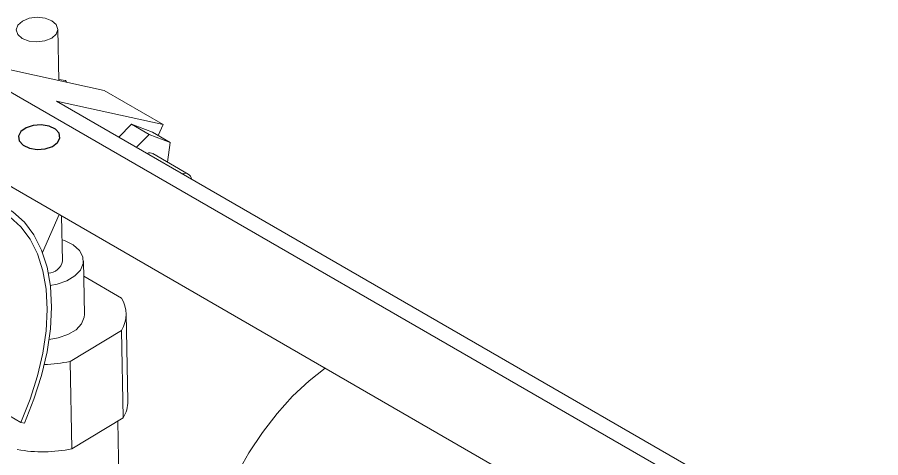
# Model space of a CAD drawing. Header units: millimetres. Extents: x 0 to 1189, y 0 to 841.
# Drawn here: x 187.49 to 208.23, y 699.46 to 710.03 of the extents above; entities that cross this region are included whole.
import ezdxf

# ---------------------------------------------------------------- set-up
doc = ezdxf.new("R2010")
doc.units = ezdxf.units.MM

msp = doc.modelspace()

# ---------------------------------------------------------------- linework, layer by layer
at = {"color": 7, "linetype": 'Continuous', "lineweight": 15}
for p, q in [((188.489, 708.513), (188.464, 709.746)), ((185.153, 709.246), (189.576, 708.274)), ((188.488, 708.54), (188.649, 708.517)), ((188.649, 708.517), (188.669, 708.473)), ((187.265, 708.276), (207.064, 696.846)), ((190.99, 707.457), (189.576, 708.274)), ((188.429, 708.02), (190.99, 707.457)), ((188.429, 708.02), (208.228, 696.59)), ((190.233, 707.463), (189.927, 707.156)), ((190.657, 707.218), (190.233, 707.463)), ((190.735, 707.271), (190.233, 707.463)), ((190.872, 707.192), (190.99, 707.457)), ((191.16, 707.026), (190.735, 707.271)), ((190.657, 707.218), (190.351, 706.911)), ((191.16, 707.026), (190.657, 707.218)), ((191.095, 706.556), (191.16, 707.026)), ((191.595, 706.267), (190.747, 706.757)), ((186.462, 706.468), (204.886, 695.832)), ((188.092, 704.387), (188.496, 705.294)), ((188.576, 704.177), (188.554, 705.261)), ((180.506, 704.388), (187.577, 700.305)), ((189.102, 702.896), (189.076, 704.187)), ((189.991, 703.289), (189.083, 703.813)), ((190.144, 700.818), (190.101, 702.916)), ((189.991, 702.514), (188.758, 701.769)), ((189.991, 702.514), (190.033, 700.415)), ((188.758, 701.769), (188.801, 699.671)), ((190.033, 700.415), (188.801, 699.671)), ((187.577, 700.305), (187.658, 700.288)), ((190.075, 691.775), (189.903, 700.337))]:
    msp.add_line(p, q, dxfattribs=at)
at = {"color": 7, "linetype": 'Continuous', "lineweight": 15, "flags": 128}
for points in [[(187.774, 710.007), (187.611, 709.941), (187.503, 709.844), (187.464, 709.731), (187.502, 709.618), (187.609, 709.524), (187.771, 709.461), (187.962, 709.441), (188.154, 709.466), (188.316, 709.532), (188.425, 709.629), (188.464, 709.742), (188.426, 709.855), (188.318, 709.949), (188.157, 710.011), (187.965, 710.032), (187.774, 710.007)], [(187.658, 700.288), (187.888, 700.859), (188.07, 701.432), (188.203, 701.998), (188.283, 702.548), (188.309, 703.075), (188.283, 703.572), (188.203, 704.03), (188.07, 704.443), (187.888, 704.805), (187.659, 705.112), (187.385, 705.357), (187.071, 705.538), (186.721, 705.653)], [(187.577, 700.305), (187.801, 700.861), (187.978, 701.419), (188.106, 701.969), (188.184, 702.505), (188.21, 703.018), (188.184, 703.501), (188.106, 703.947), (187.978, 704.349), (187.801, 704.702), (187.577, 705), (187.311, 705.239), (187.005, 705.415), (186.665, 705.526)], [(188.28, 703.592), (188.443, 703.623), (188.68, 703.705), (188.873, 703.821), (189.006, 703.963), (189.071, 704.12), (189.061, 704.281), (188.979, 704.433), (188.829, 704.565), (188.624, 704.668), (188.566, 704.689)], [(188.252, 702.294), (188.469, 702.332), (188.706, 702.414), (188.899, 702.53), (189.032, 702.672), (189.097, 702.829), (189.102, 702.896)], [(194.88, 701.609), (194.498, 701.305), (194.103, 700.932), (193.727, 700.515), (193.375, 700.06), (193.053, 699.574), (192.764, 699.064), (192.515, 698.539), (192.308, 698.005), (192.146, 697.472), (192.033, 696.946), (191.97, 696.437), (191.957, 695.952), (191.995, 695.498), (192.084, 695.082), (192.221, 694.71), (192.406, 694.389), (192.635, 694.122), (192.904, 693.915), (192.941, 693.893)]]:
    msp.add_lwpolyline(points, dxfattribs=at)
at = {"color": 7, "linetype": 'Continuous', "flags": 128}
msp.add_lwpolyline([(187.699, 707.378), (187.575, 707.288), (187.518, 707.177), (187.537, 707.062), (187.629, 706.962), (187.78, 706.891), (187.966, 706.86), (188.161, 706.873), (188.333, 706.93), (188.457, 707.021), (188.513, 707.131), (188.494, 707.246), (188.403, 707.346), (188.252, 707.417), (188.065, 707.449), (187.871, 707.435), (187.699, 707.378)], dxfattribs=at)
at = {"color": 7, "linetype": 'Continuous', "lineweight": 15}
for centre, radius, start, end in [((190.669, 706.608), 0.168, 62.2823, 112.1951), ((191.514, 706.127), 0.159, 7.5216, 112.483), ((188.227, 704.244), 0.355, 271.0246, 349.1685), ((189.362, 702.901), 0.739, 328.3631, 31.6622), ((188.064, 704.982), 3.287, 271.296, 282.1992), ((189.386, 700.81), 0.758, 328.6531, 0.6642), ((188.102, 702.913), 3.316, 259.3395, 282.1703)]:
    msp.add_arc(centre, radius, start, end, dxfattribs=at)

doc.saveas('drawing.dxf')
